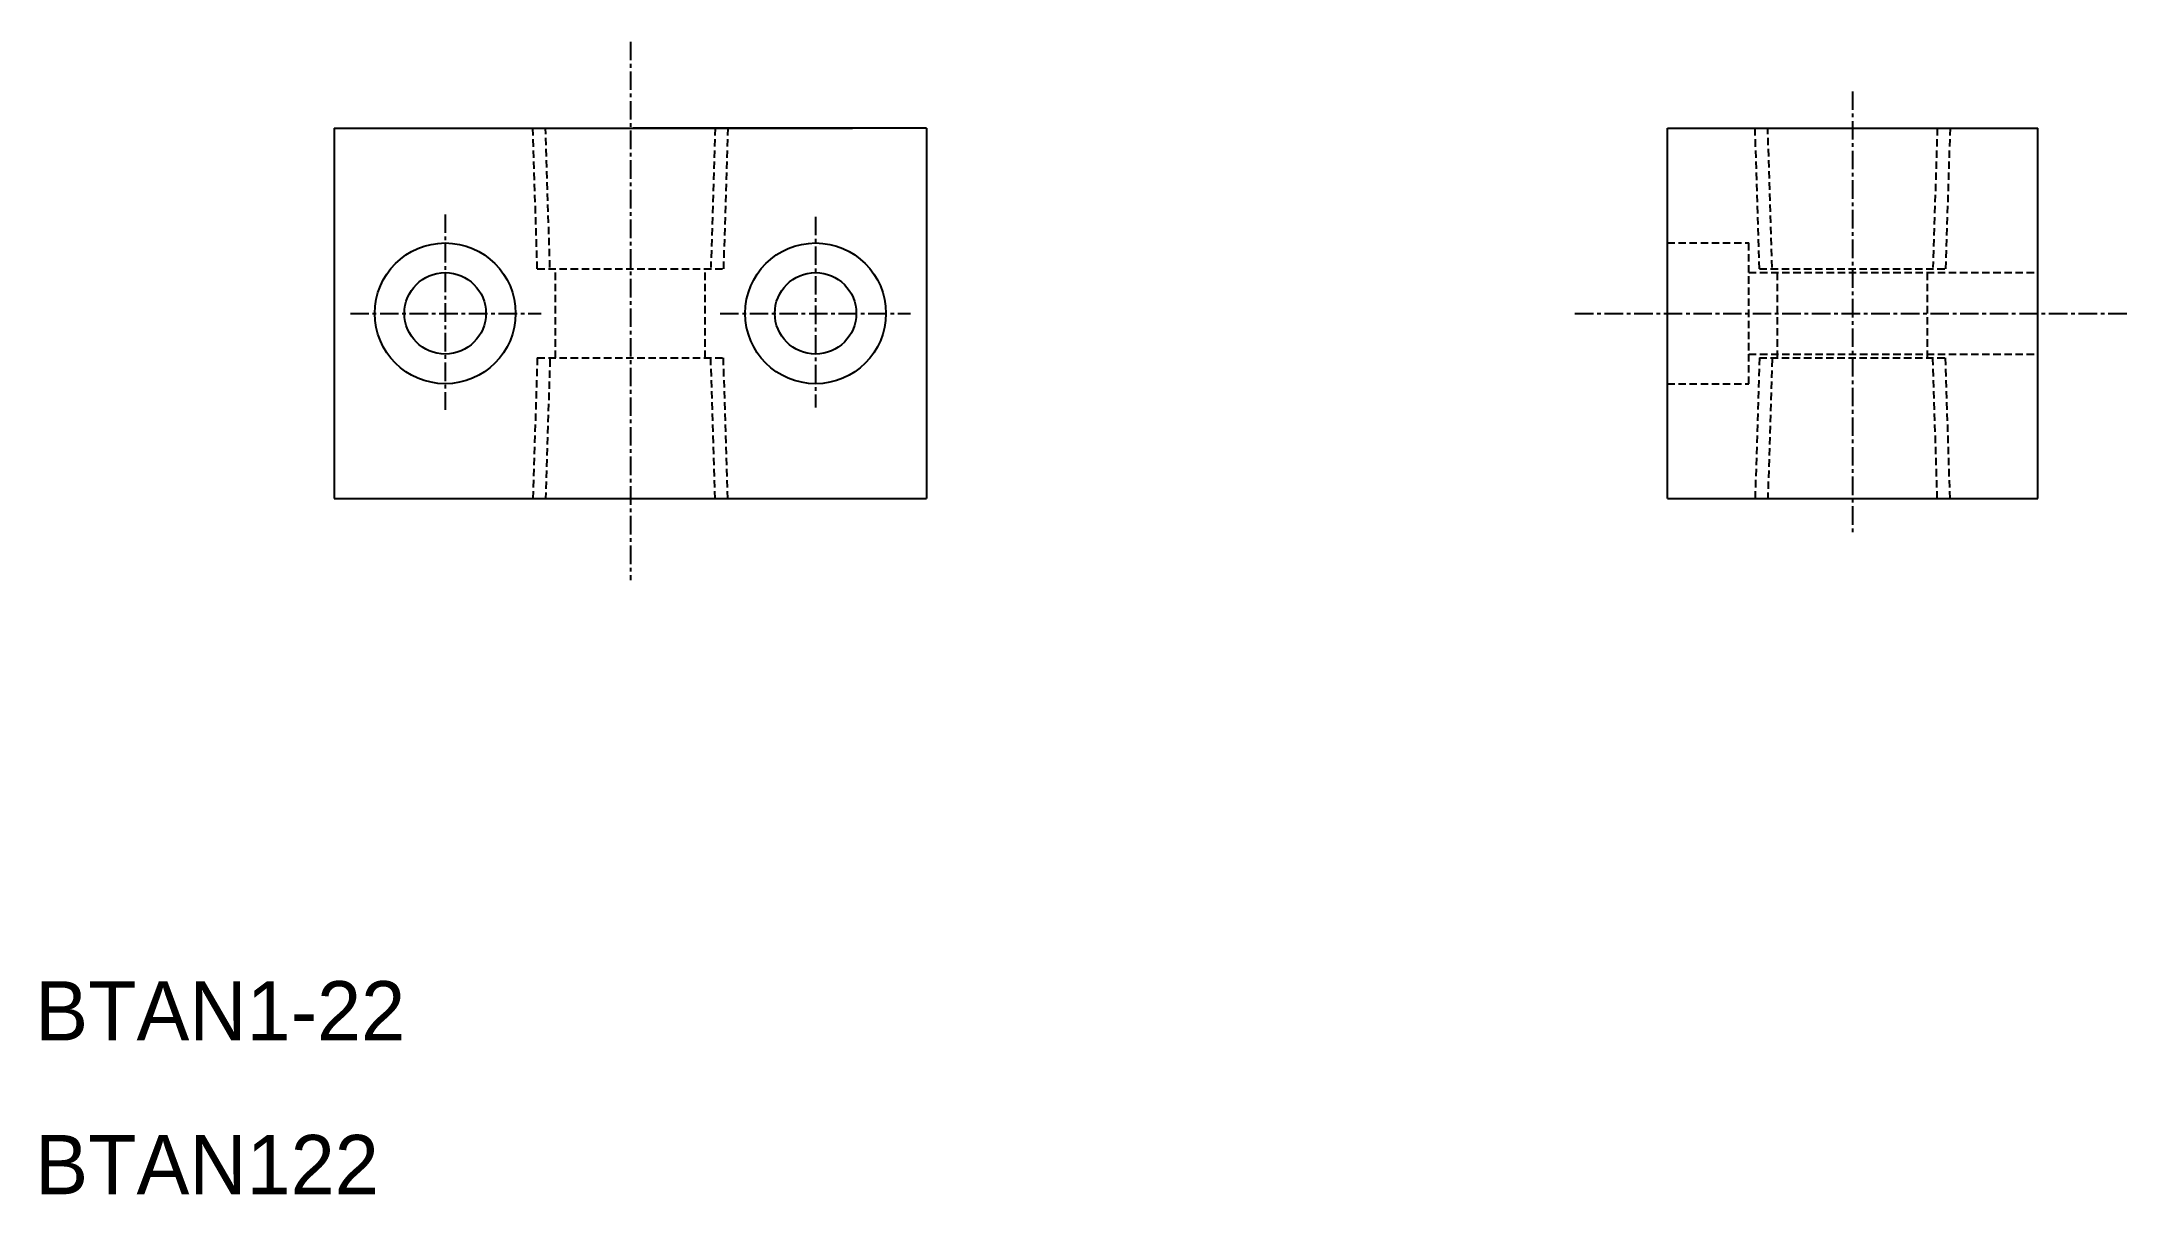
# Model space of a CAD drawing. Extents: x 3891 to 4032, y 15550 to 15628.
import ezdxf

# ---------------------------------------------------------------- set-up
doc = ezdxf.new("R2010")
doc.units = 0
doc.linetypes.add('CENTER', pattern=[2, 1.25, -0.25, 0.25, -0.25])
doc.linetypes.add('DASHED', pattern=[0.75, 0.5, -0.25])
doc.layers.get('0').update_dxf_attribs({"linetype": 'CONTINUOUS'})
doc.layers.add('CENTER', color=1, linetype='CENTER')

msp = doc.modelspace()

# ---------------------------------------------------------------- linework, layer by layer
at = {"color": 7, "linetype": 'CONTINUOUS'}
for p, q in [((3910.52, 15622.33), (3945.52, 15622.33)), ((3910.52, 15622.33), (3910.52, 15597.33)), ((3950.52, 15622.33), (3930.7, 15622.33)), ((3950.52, 15622.33), (3950.52, 15597.33)), ((4000.52, 15622.33), (4025.52, 15622.33)), ((4000.52, 15597.33), (4000.52, 15622.33)), ((4025.52, 15597.33), (4025.52, 15622.33)), ((3950.52, 15616.08), (3950.52, 15616.08)), ((3950.52, 15609.83), (3950.52, 15609.83)), ((3910.52, 15597.33), (3950.52, 15597.33)), ((4000.52, 15597.33), (4025.52, 15597.33))]:
    msp.add_line(p, q, dxfattribs=at)
at = {"color": 3, "linetype": 'DASHED'}
for p, q in [((3924.24, 15612.83), (3923.94, 15622.33)), ((3925.09, 15612.93), (3924.8, 15622.33)), ((3936.24, 15622.33), (3935.95, 15612.93)), ((3937.1, 15622.33), (3936.8, 15612.83)), ((4006.74, 15612.83), (4006.44, 15622.33)), ((4007.59, 15612.93), (4007.3, 15622.33)), ((4018.74, 15622.33), (4018.45, 15612.93)), ((4019.6, 15622.33), (4019.3, 15612.83)), ((4000.52, 15614.58), (4006.02, 15614.58)), ((4006.02, 15605.08), (4006.02, 15614.58)), ((3924.24, 15612.83), (3936.8, 15612.83)), ((3925.46, 15606.83), (3925.46, 15612.83)), ((3935.58, 15606.83), (3935.58, 15612.83)), ((4006.02, 15612.58), (4025.52, 15612.58)), ((4006.74, 15612.83), (4019.3, 15612.83)), ((4007.96, 15606.83), (4007.96, 15612.83)), ((4018.08, 15606.83), (4018.08, 15612.83)), ((3924.24, 15606.83), (3923.94, 15597.33)), ((3924.24, 15606.83), (3936.8, 15606.83)), ((3925.09, 15606.73), (3924.8, 15597.33)), ((3936.24, 15597.33), (3935.95, 15606.73)), ((3937.1, 15597.33), (3936.8, 15606.83)), ((4006.02, 15607.08), (4025.52, 15607.08)), ((4006.74, 15606.83), (4006.44, 15597.33)), ((4006.74, 15606.83), (4019.3, 15606.83)), ((4007.59, 15606.73), (4007.3, 15597.33)), ((4018.74, 15597.33), (4018.45, 15606.73)), ((4019.6, 15597.33), (4019.3, 15606.83)), ((4000.52, 15605.08), (4006.02, 15605.08))]:
    msp.add_line(p, q, dxfattribs=at)
at = {"color": 7, "linetype": 'CONTINUOUS'}
for centre, radius in [((3918.02, 15609.83), 4.75), ((3943.02, 15609.83), 4.75), ((3918.02, 15609.83), 2.75), ((3943.02, 15609.83), 2.75)]:
    msp.add_circle(centre, radius, dxfattribs=at)
at = {"layer": 'CENTER', "color": 1, "linetype": 'CENTER'}
for p, q in [((3930.52, 15628.16), (3930.52, 15591.82)), ((4013.02, 15624.81), (4013.02, 15595.02)), ((3918.02, 15616.51), (3918.02, 15603.33)), ((3943.02, 15616.35), (3943.02, 15603.48)), ((3911.62, 15609.83), (3924.49, 15609.83)), ((3936.58, 15609.83), (3949.44, 15609.83)), ((3994.28, 15609.83), (4031.63, 15609.83))]:
    msp.add_line(p, q, dxfattribs=at)

# ---------------------------------------------------------------- texts
at = {"color": 7, "linetype": 'CONTINUOUS'}
for s, p in [('BTAN1-22', (3890.35, 15560.76)), ('BTAN122', (3890.35, 15550.38))]:
    msp.add_text(s, height=4, dxfattribs=at).set_placement(p)

doc.saveas('drawing.dxf')
